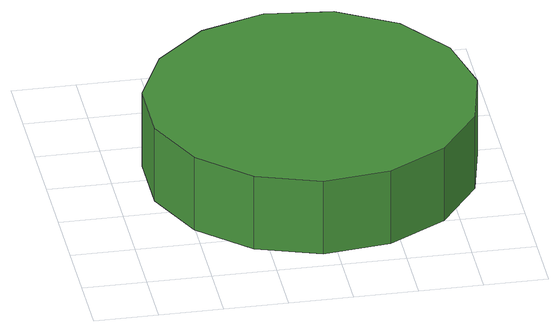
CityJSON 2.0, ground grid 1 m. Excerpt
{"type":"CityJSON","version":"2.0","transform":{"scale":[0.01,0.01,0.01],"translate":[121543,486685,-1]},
"CityObjects":{
"tree1":{"type":"SolitaryVegetationObject","attributes":{"function":"something"},"geometry":[{"type":"MultiSurface","lod":"1","boundaries":[[[0,1,2,3,4,5,6,7,8,9,10,11,12,13,14]],[[15,16,17,18,19,20,21,22,23,24,25,26,27,28,29]],[[0,29,28,1]],[[1,28,27,2]],[[2,27,26,3]],[[3,26,25,4]],[[4,25,24,5]],[[5,24,23,6]],[[6,23,22,7]],[[7,22,21,8]],[[8,21,20,9]],[[9,20,19,10]],[[10,19,18,11]],[[11,18,17,12]],[[12,17,16,13]],[[13,16,15,14]],[[14,15,29,0]]]}]}
},
"vertices":[
[561,291,219],[538,395,219],[476,481,219],[384,534,219],[278,546,219],[177,513,219],[98,441,219],[54,344,219],[54,238,219],[98,141,219],[177,69,219],[278,36,219],[384,48,219],[476,101,219],[538,187,219],[538,187,92],[476,101,92],[384,48,92],[278,36,92],[177,69,92],[98,141,92],[54,238,92],[54,344,92],[98,441,92],[177,513,92],[278,546,92],[384,534,92],[476,481,92],[538,395,92],[561,291,92]
]}
